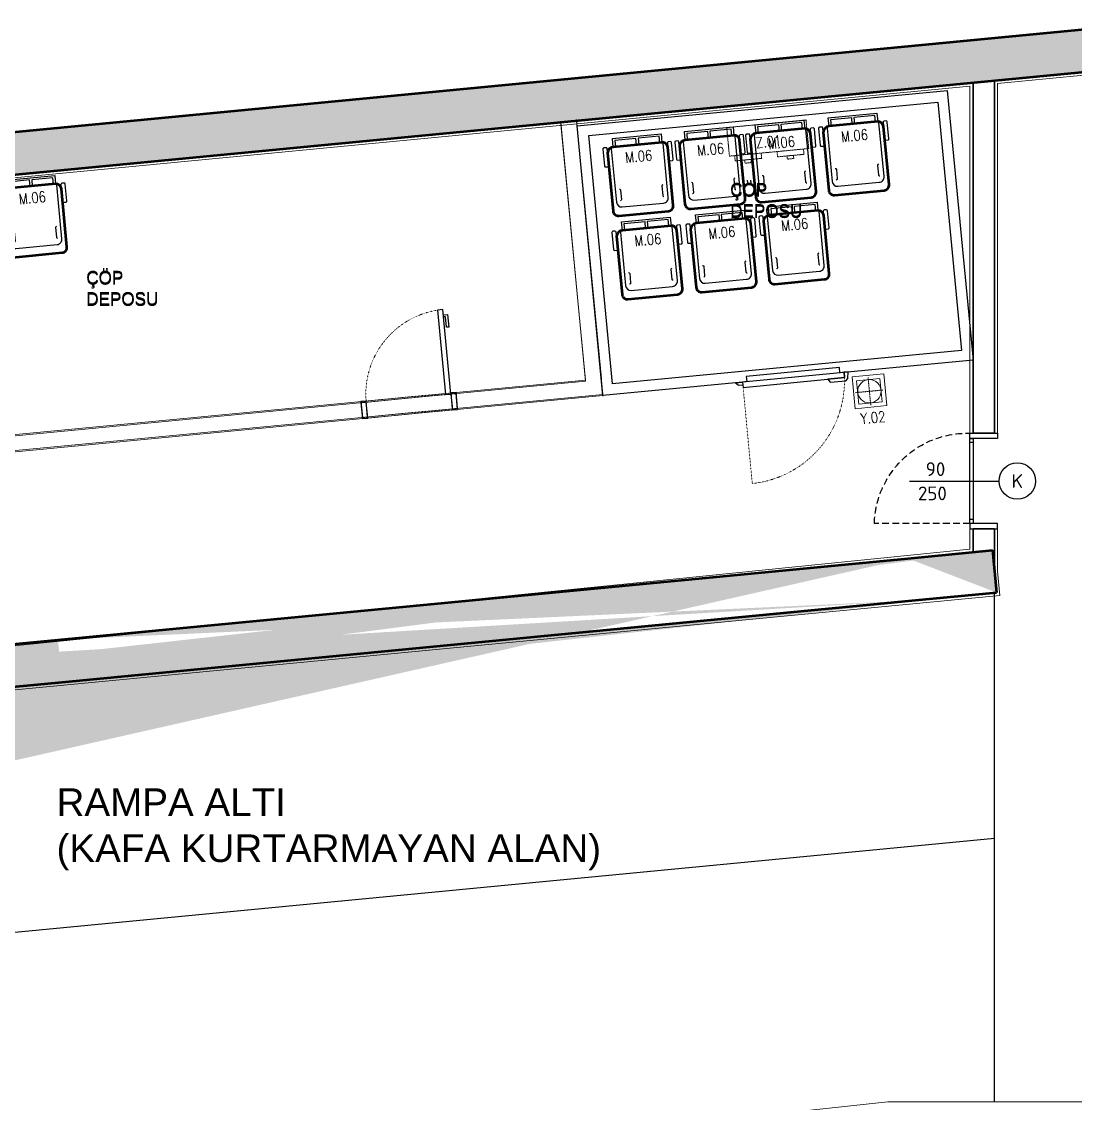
# Model space of a CAD drawing. Header units: millimetres. Extents: x 1443065 to 1517367, y 3763150 to 3779068.
# Drawn here: x 1447822 to 1448814, y 3771124 to 3772143 of the extents above; entities that cross this region are included whole.
import ezdxf
from ezdxf.enums import TextEntityAlignment as Align

# ---------------------------------------------------------------- set-up
doc = ezdxf.new("R2010")
doc.units = ezdxf.units.MM
for name, pattern in [('BORDER', [1.75, 0.5, -0.25, 0.5, -0.25, 0, -0.25]), ('DASHED2', [0.375, 0.25, -0.125]), ('DOT', [0.25, 0, -0.25]), ('HIDDEN', [9.524999999999995, 6.349999999999998, -3.174999999999998])]:
    doc.linetypes.add(name, pattern=pattern)
for name, color, linetype, lineweight in [('-DWG_ANA', 7, 'Continuous', 50), ('-DWG_DETAY1', 7, 'Continuous', 25), ('-dwg_sdepo', 7, 'BORDER', 9), ('DUVAR', 2, 'Continuous', 35), ('Duvar160', 52, 'Continuous', 20), ('DUVAR_KOLON', 7, 'Continuous', 50), ('k-cizgi', 7, 'Continuous', 0), ('KAPI', 32, 'Continuous', 25), ('kapi-acilis', 43, 'DOT', 15), ('MAHAL', 52, 'Continuous', 13), ('NO', 7, 'Continuous', 30), ('PLAN', 253, 'Continuous', 15), ('s-depo', 140, 'Continuous', 25), ('SIVA', 3, 'Continuous', 9), ('TASIYICI', 170, 'Continuous', 50), ('yerizg-a', 7, 'Continuous', 15), ('yerizg-b', 7, 'Continuous', 9)]:
    doc.layers.add(name, color=color, linetype=linetype, lineweight=lineweight)
for name, color, linetype in [('BL-B', 5, 'Continuous'), ('BL-M', 62, 'Continuous'), ('BL-Y', 144, 'Continuous'), ('BL-Z', 117, 'Continuous'), ('m-DOG_', 4, 'Continuous'), ('m-TAR_duvar', 8, 'Continuous'), ('m-TFR_vitrifiye', 1, 'Continuous'), ('m-YAZ_poz', 7, 'Continuous'), ('SDNO', 7, 'Continuous'), ('YAZI_BLM_1', 7, 'Continuous'), ('YRNO', 7, 'Continuous')]:
    doc.layers.add(name, color=color, linetype=linetype)
doc.styles.add('BLM_YAZI', font='stylu.ttf', dxfattribs={"width": 0.8})
doc.styles.add('mono', font='isocpeur.ttf')
doc.styles.add('ROMANS', font='romans.shx', dxfattribs={"width": 0.8})
doc.styles.get("Standard").update_dxf_attribs({"font": 'arial.ttf'})

# ---------------------------------------------------------------- blocks, each defined once
blk = doc.blocks.new('m-penpoz')
blk.add_line((-6.3904228682e-06, -1.625152809643168), (0, 0))
blk.add_circle((-2.274e-13, 0.3319539039376877), 0.3319539039375661)
blk.add_attdef('POZNO', text='', height=0.18).set_placement((-2.274e-13, 0.3319539039376877), align=Align.MIDDLE)
blk.add_attdef('HEIGHT', text='', height=0.18, rotation=90).set_placement((0.0692100438941452, -1.625152809643168), align=Align.TOP_LEFT)
blk.add_attdef('WIDTH', text='', height=0.18, rotation=90).set_placement((-6.3904228682e-06, -1.625152809643168), align=Align.BOTTOM_LEFT)
blk = doc.blocks.new('90lık')
at = {"layer": 'm-DOG_', "linetype": 'HIDDEN'}
blk.add_line((-4.999897762434556, 13.00003932183608), (-4.999111318960784, 103.0000393185764), dxfattribs=at)
at = {"layer": 'm-DOG_'}
for p, q in [((-81.2315409600269, 10.00071748485789), (-81.23151736659929, 13.00071748485789)), ((-8.768301748437807, 10.00006895791739), (-8.768278155243024, 13.00006895791739))]:
    blk.add_line(p, q, dxfattribs=at)
for points in [[(-90.00010223453863, -12.99921355582774), (-85.00010223477148, -12.99925287812948), (-84.99989775964058, 13.00074712093919), (-89.99989775940773, 13.00078644324094)], [(-4.999897761968893, 13.00011796597391), (-84.99989775964058, 13.00074712093919), (-84.99992135283537, 10.00074712093919), (-4.999921355163675, 10.00011796597391)], [(-0.0001022377982736, -12.99999999953434), (-5.000102237565441, -12.99996067723259), (-4.999897762434556, 13.00003932183608), (0.0001022375654429, 12.99999999953434)]]:
    blk.add_lwpolyline(points, close=True, dxfattribs=at)
at = {"layer": 'm-DOG_', "linetype": 'HIDDEN'}
blk.add_arc((-2.664020342519505, 15.6550456462428), 87.37620142901993, 91.53138804601947, 181.7407629059998, dxfattribs=at)
blk = doc.blocks.new('J-K109r')
at = {"layer": 'KAPI', "linetype": 'Continuous'}
blk.add_lwpolyline([(-10, 10), (-5, 10), (-5, 90), (-10, 90)], close=True, dxfattribs=at)
blk.add_lwpolyline([(-5, 85), (-1, 85), (-1, 73), (-3, 73), (-3, 83), (-5, 83)], dxfattribs=at)
at = {"layer": 'kapi-acilis', "linetype": 'DOT'}
blk.add_arc((-5, 10), 80, 90, 180, dxfattribs=at)
blk = doc.blocks.new('jd-tnc')
at = {"layer": 'YAZI_BLM_1', "style": 'BLM_YAZI'}
for s, p in [('ÇÖP', (0, 20)), ('DEPOSU', (0, 0))]:
    blk.add_text(s, height=12, dxfattribs=at).set_placement(p)
blk = doc.blocks.new('1br-pc2nh')
at = {"layer": '-dwg_sdepo', "color": 0, "lineweight": 0}
blk.add_lwpolyline([(75, -26.99999982427016), (1.912248899316182e-05, -26.99999982427016), (1.912248899316182e-05, 0), (75, 0)], close=True, dxfattribs=at)
for points in [[(5, -26.99999982427016), (5, -31.99999982427016), (30, -31.99999982427016), (30, -26.99999982426834)], [(45, -26.99999982427016), (45, -31.99999982427016), (70, -31.99999982427016), (70, -26.99999982426834)], [(22.87357616946883, -31.99999982427016), (12.87357616946883, -31.99999982427016)]]:
    blk.add_lwpolyline(points, dxfattribs=at)
at = {"layer": '-dwg_sdepo', "color": 0, "linetype": 'DASHED2'}
for points in [[(14, -32), (14, -35), (20, -35), (20, -32)], [(54, -32), (54, -35), (60, -35), (60, -32)]]:
    blk.add_lwpolyline(points, close=True, dxfattribs=at)
at = {"layer": 'SDNO', "linetype": 'Continuous', "style": 'ROMANS', "width": 0.8}
blk.add_attdef('SDNO', text='', height=10, dxfattribs=at).set_placement((38, -17), align=Align.MIDDLE)
blk = doc.blocks.new('Y-SIFON')
at = {"layer": 'yerizg-a', "color": 0, "linetype": 'Continuous'}
blk.add_circle((0, 0), 11, dxfattribs=at)
at = {"layer": 'yerizg-b', "color": 0, "linetype": 'DASHED2'}
for points in [[(0, 13), (0, -13)], [(-13, 0), (13, 0)]]:
    blk.add_lwpolyline(points, dxfattribs=at)
blk = doc.blocks.new('1bs-yk33a')
at = {"layer": 'yerizg-a', "color": 0}
blk.add_lwpolyline([(0, 0), (30, 0), (30, -30), (0, -30)], close=True, dxfattribs=at)
at = {"layer": 'yerizg-b', "color": 0}
blk.add_lwpolyline([(4, -4), (26, -4), (26, -26), (4, -26)], close=True, dxfattribs=at)
at = {"layer": 'PLAN', "color": 0, "linetype": 'Continuous'}
blk.add_blockref('Y-SIFON', (15, -15), dxfattribs=at)
at = {"layer": 'YRNO', "linetype": 'Continuous', "style": 'ROMANS', "width": 0.8}
blk.add_attdef('YRNO', text='', height=10, dxfattribs=at).set_placement((16, -40), align=Align.MIDDLE)
blk = doc.blocks.new('1CN-COP240')
at = {"layer": '-DWG_ANA', "color": 0, "linetype": 'Continuous'}
blk.add_lwpolyline([(-24, -73), (23, -73, 0.414213562373095), (28, -68), (28, -13, 0.414213562373095), (23, -8), (-23, -8, 0.3750113389037745), (-29, -13), (-29, -68, 0.414213562373095)], format="xyb", close=True, dxfattribs=at)
at = {"layer": '-DWG_DETAY1', "color": 0, "linetype": 'Continuous'}
blk.add_lwpolyline([(-23, -8), (-23, 0), (23, 0), (23, -8), (21, -8), (21, -2), (1, -2), (1, -8), (-1, -8), (-1, -2), (-21, -2), (-21, -8)], dxfattribs=at)
for points in [[(-29, -25), (-29, -9, 0.414213562373095), (-30, -8), (-32, -8, 0.414213562373095), (-33, -9), (-33, -25, 0.414213562373095), (-32, -26), (-30, -26, 0.414213562373095)], [(-20, -65), (19, -65, 0.414213562373095), (24, -60), (24, -9, 0.4142135623730951), (23, -8), (-23.05810191235184, -8, 0.346088774615295), (-25.00000000000011, -9.405267365676082), (-25.00000000000011, -60, 0.4142135623730943)], [(32, -25), (32, -9, 0.414213562373095), (31, -8), (29, -8, 0.414213562373095), (28, -9), (28, -25, 0.414213562373095), (29, -26), (31, -26, 0.414213562373095)]]:
    blk.add_lwpolyline(points, format="xyb", close=True, dxfattribs=at)
for points in [[(-21, -48), (-21, -48, -0.414213562373095), (-20, -49), (-20, -58, -0.414213562373095), (-21, -59), (-21, -59)], [(20, -48), (20, -48, 0.414213562373095), (19, -49), (19, -58, 0.414213562373095), (20, -59), (20, -59)]]:
    blk.add_lwpolyline(points, format="xyb", dxfattribs=at)
at = {"layer": 'NO', "linetype": 'Continuous', "style": 'ROMANS', "width": 0.8}
blk.add_attdef('NO', text='', height=10, dxfattribs=at).set_placement((6.194326488184743e-06, -19.00000336915127), align=Align.MIDDLE)
blk = doc.blocks.new('J-KS09r')
at = {"layer": 'kapi-acilis', "linetype": 'DOT'}
blk.add_lwpolyline([(3, 11), (3, 107)], dxfattribs=at)
blk.add_arc((4.155541196081228, 9.844458803919906), 97.16241279712685, 90.68142805973413, 179.3185719402789, dxfattribs=at)
at = {"layer": 's-depo', "linetype": 'Continuous'}
for points in [[(-77, 16), (-79, 19), (-94, 19), (-96, 17), (-97, 11), (-93, 11), (-93, 16)], [(-1, 11), (3, 11), (3, 16), (-93, 16), (-93, 11), (-89, 11), (-89, 6), (-1, 6), (-1, 11)], [(3, 14), (7, 14), (10, 11), (3, 11)]]:
    blk.add_lwpolyline(points, close=True, dxfattribs=at)

msp = doc.modelspace()

# ---------------------------------------------------------------- hatches: boundary and pattern name
at = {"layer": 'm-TAR_duvar'}
h = msp.add_hatch(dxfattribs=at)
h.set_pattern_fill('ANSI33', color=256, scale=2)
h.set_pattern_definition([(45, (27620.46289553843, -87954.95296879718), (-8.98025612106915, 8.98025612106915), []), (45, (27629.44315553852, -87954.95296879718), (-8.98025612106915, 8.98025612106915), [6.349999999999998, -3.174999999999998])])
h.paths.add_polyline_path([(1454794.440370543, 3768891.251657264), (1454777.282326439, 3769060.220889794), (1454740.171179768, 3769224.962392742), (1454678.908880823, 3769382.581968707), (1454596.913146605, 3769530.195313529), (1454495.369316081, 3769665.046529554), (1454375.857841121, 3769783.461086815), (1454239.692467306, 3769884.915465597), (1454091.604657128, 3769966.001842236), (1453859.575433773, 3770075.210081437), (1453406.125677909, 3770314.51808153), (1453184.705145378, 3770444.617842477), (1451716.993972499, 3771328.63645823), (1451249.468342399, 3771588.016074142), (1451035.262758811, 3771685.45694355), (1450763.609634751, 3771809.03036373), (1450409.174945143, 3771939.613864877), (1448897.835013255, 3772143.013988935), (1447435.262370273, 3772002.71693283), (1445092.324412311, 3771120.182103408), (1445146.299483976, 3764847.082096902), (1454849.853077969, 3764847.080773322)])
h.paths.add_polyline_path([(1445185.956796233, 3764887.082091492), (1445132.563253219, 3771092.595575544), (1447444.38079222, 3771963.40800594), (1448897.067081488, 3772102.756715081), (1450399.477083129, 3771900.558404647), (1450748.393323758, 3771772.008052093), (1451018.700119379, 3771649.047068858), (1451231.455849504, 3771552.265729332), (1451696.965957141, 3771294.004309749), (1453164.253665349, 3770410.240751432), (1453386.648896625, 3770279.56828807), (1453841.714236405, 3770039.407663964), (1454073.465222215, 3769930.330381687), (1454218.032535804, 3769851.171674264), (1454349.70283566, 3769753.066494497), (1454465.157997528, 3769638.67102008), (1454563.291791755, 3769508.348366142), (1454642.615299636, 3769365.545713872), (1454701.805728298, 3769213.256778795), (1454737.730482023, 3769053.781837902), (1454754.468115479, 3768888.952731375), (1454809.301248406, 3764887.080778853)], flags=16)
h.paths.add_polyline_path([(1452002.281307009, 3765847.081260215), (1451882.281307009, 3765847.081260215), (1451882.281307009, 3765967.081260215), (1452002.281307009, 3765967.081260215)], flags=0)
h.paths.add_polyline_path([(1452782.412816329, 3765847.08103923), (1452782.412816329, 3765967.081039228), (1452902.412816329, 3765967.081039228), (1452902.412816329, 3765847.08103923)], flags=0)
h.paths.add_polyline_path([(1451282.281307008, 3765847.081383666), (1451162.281307008, 3765847.081383666), (1451162.281307008, 3765967.081383665), (1451282.281307008, 3765967.081383665)], flags=0)
h.paths.add_polyline_path([(1452002.413109523, 3766436.575983927), (1451902.413109523, 3766436.575983927), (1451902.413109523, 3766536.575983924), (1451902.476609075, 3766670.964524867), (1451282.413109523, 3766670.964524873), (1451282.413109523, 3766536.575983924), (1451282.413109523, 3766436.575983927), (1451182.413109523, 3766436.575983927), (1451182.413109523, 3766536.575983924), (1451227.413109523, 3766536.575983924), (1451227.413109523, 3766715.96452487), (1451912.476609074, 3766715.964524867), (1451912.476609074, 3766725.964525002), (1451957.476609074, 3766725.964525002), (1451957.476609074, 3766715.964524867), (1451957.476609074, 3766536.575983924), (1452002.413109523, 3766536.575983924)], flags=0)
h.paths.add_polyline_path([(1453715.403277125, 3765317.082269977), (1453715.403277125, 3765377.082269977), (1453775.403277125, 3765377.082269977), (1453775.403277125, 3765317.082269977)], flags=0)
h.paths.add_polyline_path([(1452782.413109523, 3766436.575983924), (1452782.413109523, 3766556.575983924), (1452902.413109523, 3766556.575983924), (1452902.413109523, 3766436.575983924)], flags=0)
h.paths.add_polyline_path([(1453675.298371801, 3765847.081348345), (1453675.298371801, 3765947.081348346), (1453775.298371801, 3765947.081348346), (1453775.298371801, 3765847.081348345)], flags=0)
h.paths.add_polyline_path([(1451957.476609074, 3766815.964525002), (1451912.476609075, 3766815.964525002), (1451912.476609074, 3767203.191551148), (1451227.413109523, 3767203.191551148), (1451227.413109523, 3767446.575983925), (1451287.413109523, 3767446.575983926), (1451287.413109523, 3767406.575983925), (1451267.413109523, 3767406.575983925), (1451267.413109523, 3767243.332554244), (1451917.476609075, 3767243.332554254), (1451917.476609075, 3767406.575983924), (1451897.476609074, 3767406.575983924), (1451897.476609074, 3767446.575983925), (1451957.476609074, 3767446.575983925), (1451957.476609074, 3767203.191551157)], flags=0)
h.paths.add_polyline_path([(1450402.413233174, 3765847.081383666), (1450282.413233174, 3765847.081383666), (1450282.413233174, 3765967.081383665), (1450402.413233174, 3765967.081383665)], flags=0)
h.paths.add_polyline_path([(1450272.240922134, 3765847.081954847), (1450172.240922134, 3765847.081954847), (1450172.240922134, 3765947.081954845), (1450272.240922134, 3765947.081954845)], flags=0)
h.paths.add_polyline_path([(1454209.798771586, 3765317.082269977), (1454209.798771586, 3765377.082269977), (1454269.798771586, 3765377.082269977), (1454269.798771586, 3765317.082269977)], flags=0)
h.paths.add_polyline_path([(1453675.2983718, 3766436.575983922), (1453675.2983718, 3766536.575983924), (1453775.2983718, 3766536.575983924), (1453775.2983718, 3766436.575983922)], flags=0)
h.paths.add_polyline_path([(1454209.798771586, 3765847.082002948), (1454209.798771586, 3765907.08200295), (1454269.798771586, 3765907.08200295), (1454269.798771586, 3765847.082002948)], flags=0)
h.paths.add_polyline_path([(1450402.413233174, 3766436.575983922), (1450282.413233174, 3766436.575983922), (1450282.413233174, 3766556.575983922), (1450402.413233174, 3766556.575983922)], flags=0)
h.paths.add_polyline_path([(1452782.413109523, 3767196.575983925), (1452782.413109523, 3767316.575983925), (1452902.413109523, 3767316.575983925), (1452902.413109523, 3767196.575983925)], flags=0)
h.paths.add_polyline_path([(1450272.413233174, 3766436.576555103), (1450172.413233174, 3766436.576555103), (1450172.413233174, 3766536.576555103), (1450272.413233174, 3766536.576555103)], flags=0)
h.paths.add_polyline_path([(1449584.072300424, 3765847.081954847), (1449484.072300424, 3765847.081954847), (1449484.072300424, 3765947.081954845), (1449584.072300424, 3765947.081954845)], flags=0)
h.paths.add_polyline_path([(1453675.298359456, 3767196.575983925), (1453675.298359456, 3767296.575983925), (1453775.298359456, 3767296.575983925), (1453775.298359456, 3767196.575983925)], flags=0)
h.paths.add_polyline_path([(1450402.413233174, 3767196.575983924), (1450282.413233174, 3767196.575983924), (1450282.413233174, 3767316.575983924), (1450402.413233174, 3767316.575983924)], flags=0)
h.paths.add_polyline_path([(1450272.413233174, 3767196.576555107), (1450172.413233174, 3767196.576555107), (1450172.413233174, 3767296.576555105), (1450272.413233174, 3767296.576555105)], flags=0)
h.paths.add_polyline_path([(1451957.476609074, 3767847.586189075), (1451897.476609074, 3767847.586189071), (1451897.476609074, 3767887.586189073), (1451917.476609075, 3767887.586189073), (1451917.476609075, 3768050.829618745), (1451267.413109523, 3768050.82961875), (1451267.413109523, 3767887.586189073), (1451287.413109523, 3767887.586189073), (1451287.413109523, 3767847.586189073), (1451227.413109523, 3767847.586189073), (1451227.413109523, 3768090.97062185), (1451912.476609074, 3768090.970621841), (1451912.476609075, 3768477.187443124), (1451957.476609075, 3768477.187443124), (1451957.476609074, 3768090.970621841)], flags=0)
h.paths.add_polyline_path([(1449584.072552186, 3766436.575983922), (1449484.072552186, 3766436.575983922), (1449484.072552186, 3766536.575983924), (1449584.072552186, 3766536.575983924)], flags=0)
h.paths.add_polyline_path([(1452782.413109523, 3767976.575983925), (1452782.413109523, 3768096.575983924), (1452902.413109523, 3768096.575983924), (1452902.413109523, 3767976.575983925)], flags=0)
h.paths.add_polyline_path([(1453675.298371801, 3767996.575983924), (1453675.298371801, 3768096.575983924), (1453775.298371801, 3768096.575983924), (1453775.298371801, 3767996.575983924)], flags=0)
h.paths.add_polyline_path([(1448737.731991224, 3765847.081954847), (1448577.731991224, 3765847.081954847), (1448577.731991224, 3765947.081954845), (1448692.732275375, 3765947.081954845), (1448692.732275375, 3766436.575983922), (1448577.732275376, 3766436.575983922), (1448577.732275376, 3766536.575983924), (1448737.732275375, 3766536.575983924), (1448737.732275375, 3766436.575983922), (1448737.732275375, 3765947.081954845)], flags=0)
h.paths.add_polyline_path([(1450402.413233174, 3767976.575983925), (1450282.413233174, 3767976.575983925), (1450282.413233174, 3768096.575983926), (1450402.413233174, 3768096.575983926)], flags=0)
h.paths.add_polyline_path([(1450272.413233174, 3767996.576555107), (1450172.413233174, 3767996.576555107), (1450172.413233174, 3768096.576555107), (1450272.413233174, 3768096.576555107)], flags=0)
h.paths.add_polyline_path([(1451957.476609075, 3768567.187443122), (1451912.476609075, 3768567.187443124), (1451912.476609075, 3768577.187442979), (1451227.413109523, 3768577.187442979), (1451227.413109523, 3768756.575983928), (1451172.413109523, 3768756.575983928), (1451172.413109523, 3768856.575983928), (1451282.413109523, 3768856.575983928), (1451282.413109523, 3768756.575983928), (1451282.413109523, 3768622.18744298), (1451902.476609075, 3768622.18744298), (1451902.476609075, 3768756.575983928), (1451902.413109523, 3768756.575983928), (1451902.413109523, 3768856.575983928), (1452002.413109523, 3768856.575983928), (1452002.413109523, 3768756.575983928), (1451957.476609075, 3768756.575983928), (1451957.476609075, 3768577.187442979)], flags=0)
h.paths.add_polyline_path([(1452002.413109523, 3768756.575983928), (1451902.413109523, 3768756.575983928), (1451902.413109523, 3768856.575983928), (1452002.413109523, 3768856.575983928)], flags=0)
h.paths.add_polyline_path([(1452782.413109523, 3768736.575983928), (1452782.413109523, 3768856.575983928), (1452902.413109523, 3768856.575983928), (1452902.413109523, 3768736.575983928)], flags=0)
h.paths.add_polyline_path([(1448737.741450173, 3767196.575983925), (1448577.741450174, 3767196.575611787), (1448577.741450174, 3767296.575611787), (1448737.741450173, 3767296.575983925)], flags=0)
h.paths.add_polyline_path([(1453675.298371801, 3768756.575983928), (1453675.298371801, 3768856.575983928), (1453775.298371801, 3768856.575983928), (1453775.298371801, 3768756.575983928)], flags=0)
h.paths.add_polyline_path([(1450402.413233174, 3768736.575983928), (1450282.413233174, 3768736.575983928), (1450282.413233174, 3768856.575983928), (1450402.413233174, 3768856.575983928)], flags=0)
h.paths.add_polyline_path([(1447937.732290376, 3765847.081954847), (1447837.732290376, 3765847.081954847), (1447837.732290376, 3765947.081954845), (1447937.732290376, 3765947.081954845)], flags=0)
h.paths.add_polyline_path([(1450272.413233174, 3768756.576555107), (1450172.413233174, 3768756.576555107), (1450172.413233174, 3768856.576555107), (1450272.413233174, 3768856.576555107)], flags=0)
h.paths.add_polyline_path([(1453744.511502738, 3768902.52278069), (1453693.081554781, 3768933.425215111), (1453723.983989205, 3768984.855163068), (1453775.413937161, 3768953.952728645)], flags=0)
h.paths.add_polyline_path([(1452002.413109523, 3769327.081086497), (1451882.413109523, 3769327.081086497), (1451882.413109523, 3769447.081086497), (1452002.413109523, 3769447.081086497)], flags=0)
h.paths.add_polyline_path([(1447937.732290376, 3766436.575983922), (1447837.732290375, 3766436.575983922), (1447837.732290375, 3766536.575983922), (1447937.732290376, 3766536.575983922)], flags=0)
h.paths.add_polyline_path([(1451282.413109521, 3769327.081086497), (1451162.41310952, 3769327.081086497), (1451162.41310952, 3769447.081086497), (1451282.413109521, 3769447.081086497)], flags=0)
h.paths.add_polyline_path([(1448737.732274455, 3767996.575983924), (1448577.732274455, 3767996.575983924), (1448577.732274455, 3768096.575983924), (1448737.732274455, 3768096.575983924)], flags=0)
h.paths.add_polyline_path([(1449584.07261401, 3768756.575983928), (1449484.07261401, 3768756.575983928), (1449484.07261401, 3768856.575983928), (1449584.07261401, 3768856.575983928)], flags=0)
h.paths.add_polyline_path([(1450402.413109523, 3769327.081086497), (1450282.413109523, 3769327.081086497), (1450282.413109523, 3769447.081086497), (1450402.413109523, 3769447.081086497)], flags=0)
h.paths.add_polyline_path([(1447937.732290376, 3767196.575983925), (1447837.732290376, 3767196.575983925), (1447837.732290376, 3767296.575983924), (1447937.732290376, 3767296.575983924)], flags=0)
h.paths.add_polyline_path([(1450272.413233174, 3769347.081657677), (1450172.413233174, 3769347.081657677), (1450172.413233174, 3769447.081657679), (1450272.413233174, 3769447.081657679)], flags=0)
h.paths.add_polyline_path([(1448737.732166725, 3768676.575983927), (1448637.732166725, 3768676.575983927), (1448637.732166725, 3768856.575983928), (1448737.732166725, 3768856.575983928)], flags=0)
h.paths.add_polyline_path([(1449584.07261401, 3769347.081086495), (1449484.07261401, 3769347.081086495), (1449484.07261401, 3769447.081086497), (1449584.07261401, 3769447.081086497)], flags=0)
h.paths.add_polyline_path([(1447037.732414027, 3765847.081954847), (1446937.732414027, 3765847.081954847), (1446937.732414027, 3765947.081954845), (1447037.732414027, 3765947.081954845)], flags=0)
h.paths.add_polyline_path([(1447937.732290376, 3767996.575983924), (1447837.732290376, 3767996.575983924), (1447837.732290376, 3768096.575983924), (1447937.732290376, 3768096.575983924)], flags=0)
h.paths.add_polyline_path([(1447037.732414027, 3766436.575983922), (1446937.732414027, 3766436.575983922), (1446937.732414027, 3766536.575983922), (1447037.732414027, 3766536.575983922)], flags=0)
h.paths.add_polyline_path([(1451282.412634338, 3770304.320204227), (1451182.412729705, 3770304.320204227), (1451182.412729705, 3770444.320189923), (1451212.412939514, 3770486.320155829), (1451322.412715401, 3770421.320173114)], flags=0)
h.paths.add_polyline_path([(1447037.732414027, 3767196.575983925), (1446937.732414027, 3767196.575983925), (1446937.732414027, 3767296.575983924), (1447037.732414027, 3767296.575983924)], flags=0)
h.paths.add_polyline_path([(1448737.732338603, 3769347.081086495), (1448637.732338603, 3769347.081086495), (1448637.732338603, 3769447.081086497), (1448737.732338603, 3769447.081086497)], flags=0)
h.paths.add_polyline_path([(1447937.732290376, 3768756.575983928), (1447837.732290376, 3768756.575983928), (1447837.732290376, 3768856.575983928), (1447937.732290376, 3768856.575983928)], flags=0)
h.paths.add_polyline_path([(1450382.413109523, 3770315.62917762), (1450282.413109523, 3770315.62917762), (1450282.413109523, 3770415.629177621), (1450382.413109523, 3770415.629177621)], flags=0)
h.paths.add_polyline_path([(1450272.413061298, 3770315.6297488), (1450172.413061296, 3770315.6297488), (1450172.413061296, 3770415.629748802), (1450272.413061298, 3770415.629748802)], flags=0)
h.paths.add_polyline_path([(1446297.732114875, 3765847.081954847), (1446137.732114875, 3765847.081954847), (1446137.732114875, 3765947.081954845), (1446137.732400428, 3766436.575983922), (1446137.732400428, 3766536.575983924), (1446137.741722643, 3767196.575983925), (1446137.741722643, 3767296.575983925), (1446137.732400428, 3767996.575983924), (1446137.732400428, 3768096.575983924), (1446297.732400428, 3768096.575983924), (1446297.732400428, 3767996.575983924), (1446167.73240043, 3767996.575983924), (1446167.741722645, 3767296.575966468), (1446297.741722643, 3767296.575890822), (1446297.741722643, 3767196.57589082), (1446167.741722643, 3767196.575966469), (1446167.741722643, 3766536.575983924), (1446297.732400428, 3766536.575983924), (1446297.732400428, 3766436.575983922), (1446182.732400428, 3766436.575983922), (1446182.732400428, 3765947.081954845), (1446297.732114875, 3765947.081954845)], flags=0)
h.paths.add_polyline_path([(1447037.732414027, 3767996.575983924), (1446937.732414027, 3767996.575983924), (1446937.732414027, 3768096.575983924), (1447037.732414027, 3768096.575983924)], flags=0)
h.paths.add_polyline_path([(1449584.072552186, 3770315.62917762), (1449484.072552186, 3770315.62917762), (1449484.072552186, 3770415.629177621), (1449584.072552186, 3770415.629177621)], flags=0)
h.paths.add_polyline_path([(1447937.732338603, 3769347.081086495), (1447837.732338603, 3769347.081086495), (1447837.732338603, 3769447.081086497), (1447937.732338603, 3769447.081086497)], flags=0)
h.paths.add_polyline_path([(1450382.413109523, 3770936.733558445), (1450282.413109523, 3770936.733558445), (1450282.413109523, 3771036.733558442), (1450382.413109523, 3771036.733558442)], flags=0)
h.paths.add_polyline_path([(1450272.413061298, 3770936.734129625), (1450172.413061296, 3770936.734129625), (1450172.413061296, 3771036.734129625), (1450272.413061298, 3771036.734129625)], flags=0)
h.paths.add_polyline_path([(1447037.732414027, 3768756.575983928), (1446937.732414027, 3768756.575983928), (1446937.732414027, 3768811.575983928), (1446237.732524079, 3768811.575983928), (1446237.732524079, 3768676.575983927), (1446137.732524079, 3768676.575983927), (1446137.732524079, 3768856.575983928), (1446237.732524079, 3768856.575983928), (1446937.732414027, 3768856.575983928), (1447037.732414027, 3768856.575983928)], flags=0)
h.paths.add_polyline_path([(1448737.732166725, 3770315.62917762), (1448637.732166725, 3770315.62917762), (1448637.732166725, 3770415.629177621), (1448737.732166725, 3770415.629177621)], flags=0)
h.paths.add_polyline_path([(1449584.072552186, 3770936.733558442), (1449484.072552186, 3770936.733558442), (1449484.072552186, 3771036.733558442), (1449584.072552186, 3771036.733558442)], flags=0)
h.paths.add_polyline_path([(1447037.732462255, 3769347.081086495), (1446937.732462254, 3769347.081086495), (1446937.732462254, 3769447.081086497), (1447037.732462255, 3769447.081086497)], flags=0)
h.paths.add_polyline_path([(1447937.732428173, 3770315.62917762), (1447837.732428173, 3770315.62917762), (1447837.732428173, 3770415.629177621), (1447937.732428173, 3770415.629177621)], flags=0)
h.paths.add_polyline_path([(1448737.732166725, 3770936.733558442), (1448637.732166725, 3770936.733558442), (1448637.732166725, 3771036.733558442), (1448737.732166725, 3771036.733558442)], flags=0)
h.paths.add_polyline_path([(1447937.732428173, 3770936.733558442), (1447837.732428173, 3770936.733558442), (1447837.732428173, 3770994.83576125), (1447050.811775091, 3770749.36409582), (1446602.709504185, 3770578.534626287), (1446587.722498445, 3770615.62938813), (1447037.717932273, 3770787.180510877), (1447837.732428173, 3771036.736671695), (1447837.732428173, 3771036.733558442), (1447937.732428173, 3771036.733558442)], flags=0)
h.paths.add_polyline_path([(1446237.732462254, 3769347.081086495), (1446137.732462254, 3769347.081086495), (1446137.732462254, 3769447.081086497), (1446237.732462254, 3769447.081086497)], flags=0)
h.paths.add_polyline_path([(1447037.732587724, 3770315.629177619), (1446937.732587725, 3770315.629177619), (1446937.732587725, 3770415.629177619), (1447037.732587724, 3770415.629177619)], flags=0)
h.paths.add_polyline_path([(1448660.006618943, 3771597.81749469), (1447860.10423943, 3771521.177698082), (1447552.681395609, 3771491.723193077), (1447491.351163829, 3771468.18087545), (1447044.876015629, 3771300.00314784), (1446969.917512383, 3771271.768017828), (1446669.553614106, 3771158.627207547), (1446594.782269444, 3771130.462448267), (1446580.682492699, 3771167.894947499), (1446655.547416653, 3771196.094873517), (1446955.911016906, 3771309.235627919), (1447030.682659591, 3771337.400443077), (1447477.016246761, 3771505.524875752), (1447543.43459891, 3771531.020433011), (1447856.28924414, 3771560.995365649), (1448656.286693061, 3771637.644028448), (1448735.811688911, 3771645.272537522), (1448739.631154545, 3771605.455298395)], flags=0)
h.paths.add_polyline_path([(1446237.732186206, 3770315.629177619), (1446137.732186206, 3770315.629177619), (1446137.732186206, 3770415.629177619), (1446237.732186206, 3770415.629177619)], flags=0)
h.paths.add_polyline_path([(1445658.490306581, 3770330.632972687), (1445618.49037453, 3770330.632972687), (1445618.49037453, 3770415.632995932), (1445658.490306581, 3770415.632995932)], flags=0)
h.paths.add_polyline_path([(1446219.63734075, 3770989.153175544), (1446144.772416794, 3770960.953249522), (1446130.672342028, 3770998.385748752), (1446205.537564005, 3771026.585674773)], flags=0)
h.paths.add_polyline_path([(1445657.980388846, 3770633.328868935), (1445617.980307783, 3770633.328868935), (1445617.980307783, 3770676.328926277), (1445622.150397744, 3770718.958913277), (1445637.30040833, 3770759.268863987), (1445660.290366854, 3770795.678882787), (1445690.160340514, 3770826.688869785), (1445725.69037124, 3770851.018889737), (1445765.400326696, 3770867.658867429), (1445807.980245795, 3770875.828876087), (1445820.980316844, 3770837.328894923), (1445785.480386461, 3770830.148919412), (1445752.150363173, 3770815.878896902), (1445722.260272946, 3770795.36886413), (1445696.950352635, 3770769.418864437), (1445677.210337366, 3770739.008872699), (1445663.790351595, 3770705.338879417), (1445658.980405774, 3770670.828907677)], flags=0)
h = msp.add_hatch(dxfattribs=at)
h.set_pattern_fill('ANSI33', color=256, scale=2)
h.set_pattern_definition([(45, (27620.46286665252, -87954.95086108707), (-8.98025612106915, 8.98025612106915), []), (45, (27629.44312665262, -87954.95086108707), (-8.98025612106915, 8.98025612106915), [6.349999999999998, -3.174999999999998])])
edge = h.paths.add_edge_path()
edge.add_line((1448735.811926294, 3771645.271869432), (1448739.63139193, 3771605.454630274))
edge.add_line((1447491.351134944, 3771468.182983158), (1447552.681366716, 3771491.725300784))
edge.add_line((1447477.016217875, 3771505.526983463), (1447543.434570024, 3771531.022540721))
edge.add_line((1448660.006590056, 3771597.819602401), (1448739.641375708, 3771605.458389319))
edge.add_line((1448656.187124419, 3771637.636841557), (1448735.821910071, 3771645.275628477))
edge.add_line((1447552.68136672, 3771491.725300786), (1447860.104210543, 3771521.179805792))
edge.add_line((1447543.434570024, 3771531.022540721), (1447856.289215255, 3771560.997473359))
edge.add_line((1447860.104210543, 3771521.179805792), (1448660.106129813, 3771597.828899327))
edge.add_line((1447856.289215255, 3771560.997473359), (1448656.286664176, 3771637.646136158))
edge.add_line((1446580.682463814, 3771167.897055208), (1446594.782240558, 3771130.464555978))
edge.add_line((1446594.782240558, 3771130.464555978), (1446669.647462534, 3771158.664481996))
edge.add_line((1446580.682463814, 3771167.897055208), (1446655.547387766, 3771196.096981228))
edge.add_line((1446969.917483497, 3771271.770125538), (1447044.782407451, 3771299.970014303))
edge.add_line((1446955.817408728, 3771309.202662021), (1447030.682630705, 3771337.402550786))
edge.add_line((1446669.553585219, 3771158.629315258), (1446970.011062789, 3771271.805217773))
edge.add_line((1446655.453808474, 3771196.061851738), (1446955.910988021, 3771309.237735629))
edge.add_line((1447044.875986743, 3771300.005255549), (1447491.351134944, 3771468.182983158))
edge.add_line((1447030.775911974, 3771337.437754779), (1447477.016217875, 3771505.526983463))

# ---------------------------------------------------------------- linework, layer by layer
at = {"layer": 'BL-B', "color": 4}
for points in [[(1448369.319312692, 3771790.975761103), (1448344.970245241, 3772044.810595029), (1448693.370997688, 3772078.230883688), (1448717.720065139, 3771824.396049762)], [(1448369.319312692, 3771790.975761103), (1448344.970245241, 3772044.810595029), (1448693.370997688, 3772078.230883688), (1448717.720065139, 3771824.396049762)], [(1448378.318754515, 3771801.884933706), (1448355.879417844, 3772035.811153207), (1448684.371555865, 3772067.321711084), (1448706.810892536, 3771833.395491584)], [(1448378.318754515, 3771801.884933707), (1448355.879417844, 3772035.811153207), (1448684.371555865, 3772067.321711085), (1448706.810892536, 3771833.395491585)]]:
    msp.add_lwpolyline(points, close=True, dxfattribs=at)
at = {"layer": 'DUVAR'}
for p, q in [((1448737.732059201, 3771755.455054916), (1448737.732137842, 3772087.474645571)), ((1448737.732059201, 3771755.455054916), (1448737.732137842, 3772087.474645572)), ((1448737.732059201, 3771755.455054916), (1448737.732137842, 3772087.474645572)), ((1448737.732059201, 3771755.455054916), (1448737.732137842, 3772087.474645571)), ((1448737.732059201, 3771755.455054916), (1448737.732137842, 3772087.474645572)), ((1448737.732059201, 3771755.455054916), (1448737.732137842, 3772087.474645572)), ((1448717.721580474, 3771755.455054916), (1448717.732361743, 3772085.55617012)), ((1448717.721580474, 3771755.455054916), (1448717.732361743, 3772085.556170121)), ((1448717.721580474, 3771755.455054916), (1448717.732361743, 3772085.556170121)), ((1448717.721580474, 3771755.455054916), (1448717.732361743, 3772085.55617012)), ((1448717.721580474, 3771755.455054916), (1448717.732361743, 3772085.556170121)), ((1448717.721580474, 3771755.455054916), (1448717.732361743, 3772085.556170121)), ((1448737.721580474, 3771755.455054916), (1448717.721580474, 3771755.455054916)), ((1448737.721580474, 3771755.455054916), (1448717.721580474, 3771755.455054916)), ((1448737.721580474, 3771755.455054916), (1448717.721580474, 3771755.455054916)), ((1448737.721580474, 3771755.455054916), (1448717.721580474, 3771755.455054916)), ((1448737.721580474, 3771755.455054916), (1448717.721580474, 3771755.455054916)), ((1448737.721580474, 3771755.455054916), (1448717.721580474, 3771755.455054916)), ((1448717.721659115, 3771643.536557989), (1448717.721659115, 3771665.455054916)), ((1448737.721659115, 3771665.455054916), (1448717.721659115, 3771665.455054916)), ((1448717.721659115, 3771643.53655799), (1448717.721659115, 3771665.455054916)), ((1448737.721659115, 3771665.455054916), (1448717.721659115, 3771665.455054916)), ((1448717.721659115, 3771643.53655799), (1448717.721659115, 3771665.455054916)), ((1448737.721659115, 3771665.455054916), (1448717.721659115, 3771665.455054916)), ((1448717.721659115, 3771643.536557989), (1448717.721659115, 3771665.455054916)), ((1448737.721659115, 3771665.455054916), (1448717.721659115, 3771665.455054916)), ((1448717.721659115, 3771643.53655799), (1448717.721659115, 3771665.455054916)), ((1448737.721659115, 3771665.455054916), (1448717.721659115, 3771665.455054916)), ((1448717.721659115, 3771643.53655799), (1448717.721659115, 3771665.455054916)), ((1448737.721659115, 3771665.455054916), (1448717.721659115, 3771665.455054916)), ((1448737.721659115, 3771625.363249854), (1448737.721659115, 3771665.455054916)), ((1448737.721659115, 3771625.363249855), (1448737.721659115, 3771665.455054916)), ((1448737.721659115, 3771625.363249855), (1448737.721659115, 3771665.455054916)), ((1448737.721659115, 3771625.363249854), (1448737.721659115, 3771665.455054916)), ((1448737.721659115, 3771625.363249855), (1448737.721659115, 3771665.455054916)), ((1448737.721659115, 3771625.363249855), (1448737.721659115, 3771665.455054916))]:
    msp.add_line(p, q, dxfattribs=at)
at = {"layer": 'Duvar160', "linetype": 'Continuous'}
for p, q in [((1448352.839511323, 3771805.542720445), (1448329.448752252, 3772049.38735458)), ((1448352.839511323, 3771805.542720445), (1448329.448752252, 3772049.38735458)), ((1448352.955392401, 3771804.476606266), (1448329.56463333, 3772048.321240401)), ((1448352.955392401, 3771804.476606267), (1448329.56463333, 3772048.321240401)), ((1448352.955392401, 3771804.476606267), (1448329.56463333, 3772048.321240401)), ((1448367.771133529, 3771806.973336101), (1448344.380213071, 3772050.819652665)), ((1448369.203431623, 3771792.041875188), (1448344.380213071, 3772050.819652665)), ((1448369.319312701, 3771790.975761009), (1448344.496094149, 3772049.753538486)), ((1448367.887014607, 3771805.907221923), (1448344.496094149, 3772049.753538487)), ((1448369.319312701, 3771790.975761009), (1448344.496094149, 3772049.753538487)), ((1447500.546560584, 3771723.883566313), (1448352.839511323, 3771805.542720445)), ((1447500.546560584, 3771723.883566313), (1448352.839511323, 3771805.542720445)), ((1447500.662441662, 3771722.817452134), (1448352.955392401, 3771804.476606266)), ((1447500.662441662, 3771722.817452135), (1448352.955392401, 3771804.476606267)), ((1447500.662441662, 3771722.817452135), (1448352.955392401, 3771804.476606267)), ((1447503.994295079, 3771709.145206645), (1448369.203431623, 3771792.041875188)), ((1447503.994295079, 3771709.145206645), (1448369.203431623, 3771792.041875188)), ((1447504.110176157, 3771708.079092466), (1448369.319312701, 3771790.975761009)), ((1447504.110176157, 3771708.079092467), (1448369.319312701, 3771790.975761009)), ((1447504.110176157, 3771708.079092467), (1448369.319312701, 3771790.975761009))]:
    msp.add_line(p, q, dxfattribs=at)
at = {"layer": 'DUVAR_KOLON'}
for p, q in [((1448354.275736495, 3771790.570320427), (1448354.271809418, 3771790.61125953)), ((1448354.275736495, 3771790.570320427), (1448354.271809418, 3771790.61125953)), ((1448369.207197314, 3771792.002618513), (1448369.203431623, 3771792.041875187)), ((1448369.207197314, 3771792.002618513), (1448369.203431623, 3771792.041875187)), ((1448369.323078392, 3771790.936504334), (1448369.319312701, 3771790.975761008)), ((1448369.323078392, 3771790.936504335), (1448369.319312701, 3771790.975761009)), ((1448369.323078392, 3771790.936504335), (1448369.319312701, 3771790.975761009)), ((1448354.391617573, 3771789.504206249), (1448354.387690496, 3771789.545145351)), ((1448354.391617573, 3771789.504206249), (1448354.387690496, 3771789.545145351)), ((1448354.391617573, 3771789.504206249), (1448354.387690496, 3771789.545145351))]:
    msp.add_line(p, q, dxfattribs=at)
at = {"layer": 'k-cizgi', "linetype": 'DOT'}
for points in [[(1448141.380754764, 3771785.282617179), (1448230.970487431, 3771793.866311063), (1448232.401103078, 3771778.934688952), (1448142.811370411, 3771770.350995068)], [(1448141.380754764, 3771785.282617179), (1448230.970487431, 3771793.866311063), (1448232.401103078, 3771778.934688952), (1448142.811370411, 3771770.350995068)], [(1448141.496635842, 3771784.216503), (1448231.086368509, 3771792.800196884), (1448232.516984156, 3771777.868574773), (1448142.927251489, 3771769.284880889)], [(1448141.496635842, 3771784.216503001), (1448231.086368509, 3771792.800196885), (1448232.516984156, 3771777.868574774), (1448142.927251489, 3771769.28488089)], [(1448141.496635842, 3771784.216503001), (1448231.086368509, 3771792.800196885), (1448232.516984156, 3771777.868574774), (1448142.927251489, 3771769.28488089)]]:
    msp.add_lwpolyline(points, dxfattribs=at)
at = {"layer": 'KAPI', "linetype": 'Continuous'}
for points in [[(1448227.423895708, 3771778.45781707), (1448232.401103078, 3771778.934688952), (1448230.970487431, 3771793.866311063), (1448225.99328006, 3771793.389439181)], [(1448227.423895708, 3771778.45781707), (1448232.401103078, 3771778.934688952), (1448230.970487431, 3771793.866311063), (1448225.99328006, 3771793.389439181)], [(1448227.539776786, 3771777.391702891), (1448232.516984156, 3771777.868574773), (1448231.086368509, 3771792.800196884), (1448226.109161138, 3771792.323325003)], [(1448227.539776786, 3771777.391702892), (1448232.516984156, 3771777.868574774), (1448231.086368509, 3771792.800196885), (1448226.109161138, 3771792.323325003)], [(1448227.539776786, 3771777.391702892), (1448232.516984156, 3771777.868574774), (1448231.086368509, 3771792.800196885), (1448226.109161138, 3771792.323325003)], [(1448142.811370411, 3771770.350995068), (1448147.788577782, 3771770.827866951), (1448146.357962134, 3771785.759489062), (1448141.380754764, 3771785.282617179)], [(1448142.811370411, 3771770.350995068), (1448147.788577782, 3771770.827866951), (1448146.357962134, 3771785.759489062), (1448141.380754764, 3771785.282617179)], [(1448142.927251489, 3771769.284880889), (1448147.90445886, 3771769.761752772), (1448146.473843212, 3771784.693374883), (1448141.496635842, 3771784.216503)], [(1448142.927251489, 3771769.28488089), (1448147.90445886, 3771769.761752773), (1448146.473843212, 3771784.693374884), (1448141.496635842, 3771784.216503001)], [(1448142.927251489, 3771769.28488089), (1448147.90445886, 3771769.761752773), (1448146.473843212, 3771784.693374884), (1448141.496635842, 3771784.216503001)]]:
    msp.add_lwpolyline(points, close=True, dxfattribs=at)
at = {"layer": 'm-TFR_vitrifiye'}
for p, q in [((1448737.732137842, 3771125.961194629), (1448737.732137842, 3771605.275249991)), ((1448737.732137842, 3771125.96119463), (1448737.732137842, 3771605.275249991)), ((1448737.732137842, 3771125.96119463), (1448737.732137842, 3771605.275249991)), ((1448737.732137842, 3771125.961194629), (1448737.732137842, 3771605.275249991)), ((1448737.732137842, 3771125.96119463), (1448737.732137842, 3771605.275249991)), ((1448737.732137842, 3771125.96119463), (1448737.732137842, 3771605.275249991)), ((1447639.435054356, 3771268.861587016), (1448737.732137842, 3771374.215566041)), ((1447639.435054356, 3771268.861587016), (1448737.732137842, 3771374.215566041)), ((1447639.435054356, 3771268.861587016), (1448737.732137842, 3771374.215566041)), ((1447639.435054356, 3771268.861587016), (1448737.732137842, 3771374.215566041)), ((1447639.435054356, 3771268.861587016), (1448737.732137842, 3771374.215566041)), ((1447639.435054356, 3771268.861587016), (1448737.732137842, 3771374.215566041))]:
    msp.add_line(p, q, dxfattribs=at)
at = {"layer": 'SIVA'}
for points in [[(1452322.238569235, 3770492.455404654), (1452508.503692296, 3770801.706134628), (1451694.853877789, 3771291.77638552), (1451230.104948908, 3771549.586531497), (1450747.2520716, 3771769.233486412), (1450398.749714592, 3771897.631352843), (1448897.00945772, 3772099.739527253), (1448740.732137842, 3772084.748649351), (1448740.732137842, 3771755.455054916)], [(1448714.721580476, 3771755.455152899), (1448714.732253911, 3772082.254614479), (1447445.064644981, 3771960.461944133), (1445402.006980891, 3771190.885634631), (1445440.782017438, 3771087.94634893), (1445246.220405792, 3771014.659133552), (1445246.220405792, 3770796.871204083), (1445138.115831443, 3770795.941049591), (1445154.772370484, 3768860.081921855), (1445877.73237827, 3768859.711358687)], [(1448714.721659122, 3771755.455054918), (1448714.732253911, 3772082.254614479), (1447445.064644981, 3771960.461944133), (1445402.006980891, 3771190.885634631)], [(1449571.072523301, 3770418.631285333), (1449571.072523301, 3770933.735666153), (1449481.0725233, 3770933.735666153), (1449481.0725233, 3771039.735666154), (1449571.072523301, 3771039.735666154), (1449571.867864368, 3771099.936578603), (1448724.732137841, 3771099.936578603), (1448638.729722257, 3771099.936578603), (1447940.732399288, 3771024.722782726), (1447739.513758276, 3770961.057019765), (1447519.857939415, 3771525.336336012), (1448714.721659115, 3771646.262852993), (1448714.721580472, 3771755.455054917)], [(1448740.721659115, 3771665.455054916), (1448740.721659115, 3771625.506804504), (1448742.903858257, 3771602.757255025), (1447556.915856347, 3771489.117304117), (1447743.260549589, 3771010.411769988), (1447837.119209081, 3771039.686950427), (1448637.570931755, 3771125.961194628), (1449587.072523301, 3771125.961194632), (1449587.072523301, 3770605.63128533)]]:
    msp.add_lwpolyline(points, dxfattribs=at)
at = {"layer": 'TASIYICI'}
for p, q in [((1447435.262341389, 3772002.71904054), (1448897.83498437, 3772143.016096645)), ((1447435.262341389, 3772002.71904054), (1448897.83498437, 3772143.016096645)), ((1447444.380763332, 3771963.410113649), (1448897.067052603, 3772102.758822793)), ((1447444.380763332, 3771963.410113649), (1448897.067052603, 3772102.758822793)), ((1447856.289215256, 3771560.99747336), (1448656.286664177, 3771637.646136158)), ((1447856.289215256, 3771560.99747336), (1448656.286664177, 3771637.646136158)), ((1448656.187124419, 3771637.636841558), (1448735.821910073, 3771645.275628478)), ((1448656.187124419, 3771637.636841558), (1448735.821910073, 3771645.275628478)), ((1448735.811926295, 3771645.271869433), (1448739.631391932, 3771605.454630275)), ((1448735.811926295, 3771645.271869433), (1448739.631391932, 3771605.454630275)), ((1447860.104210544, 3771521.179805793), (1448660.106129813, 3771597.828899328)), ((1447860.104210544, 3771521.179805793), (1448660.106129813, 3771597.828899328)), ((1448660.006590058, 3771597.819602401), (1448739.64137571, 3771605.45838932)), ((1448660.006590058, 3771597.819602401), (1448739.64137571, 3771605.45838932)), ((1447543.434570024, 3771531.022540723), (1447856.289215256, 3771560.99747336)), ((1447543.434570024, 3771531.022540723), (1447856.289215256, 3771560.99747336)), ((1447552.681366722, 3771491.725300787), (1447860.104210544, 3771521.179805793)), ((1447552.681366722, 3771491.725300787), (1447860.104210544, 3771521.179805793))]:
    msp.add_line(p, q, dxfattribs=at)

# ---------------------------------------------------------------- block references
at = {"linetype": 'Continuous'}
for p in [(1448489.023281243, 3771959.174464882), (1448489.023281243, 3771959.174464882), (1448489.139162321, 3771958.108350703), (1448489.139162321, 3771958.108350704), (1448489.139162321, 3771958.108350704), (1447882.933851095, 3771876.389061831), (1447882.933851095, 3771876.389061831), (1447883.049732173, 3771875.322947653), (1447883.049732173, 3771875.322947653), (1447883.049732173, 3771875.322947653)]:
    msp.add_blockref('jd-tnc', p, dxfattribs=at)
at = {"layer": 'BL-B', "color": 4, "rotation": 185.479323750575}
msp.add_blockref('J-KS09r', (1448502.631713596, 3771814.886865263), dxfattribs=at)
at = {"layer": 'BL-M'}
for p, rotation in [((1448604.219100137, 3772054.610147818), 5.479323750575146), ((1448535.534380369, 3772048.021576625), 5.479323750575146), ((1448401.151232996, 3772035.130893857), 5.479323750575146), ((1448468.840522043, 3772041.62397851), 5.479323750575146), ((1447830.396026837, 3771995.988652532), 5.479323750593829), ((1448547.959484019, 3771970.855413061), 5.479323750575146), ((1448479.37025079, 3771963.271411146), 5.479323750575146), ((1448409.6901003, 3771956.587353414), 5.479323750575146)]:
    msp.add_blockref('1CN-COP240', p, dxfattribs=dict(at, rotation=rotation)).add_auto_attribs({'NO': 'M.06'})
at = {"layer": 'BL-Y', "rotation": 5.479323750575065}
msp.add_blockref('1bs-yk33a', (1448603.722964887, 3771808.437944167), dxfattribs=at).add_auto_attribs({'YRNO': 'Y.02'})
at = {"layer": 'BL-Z', "rotation": 5.479323750575146}
msp.add_blockref('1br-pc2nh', (1448485.762844305, 3772043.247249674), dxfattribs=at).add_auto_attribs({'SDNO': 'Z.01'})
at = {"layer": 'Duvar160', "linetype": 'Continuous', "rotation": 5.472867846444778}
msp.add_blockref('J-K109r', (1448232.040112273, 3771782.845782144), dxfattribs=at)
at = {"layer": 'm-TFR_vitrifiye', "xscale": -1, "rotation": 89.99954939753066}
msp.add_blockref('90lık', (1448727.721659113, 3771665.455054916), dxfattribs=at)
msp.add_blockref('90lık', (1448727.721659113, 3771665.455054916), dxfattribs=at)
msp.add_blockref('90lık', (1448727.721659113, 3771665.455054916), dxfattribs=at)
msp.add_blockref('90lık', (1448727.721659113, 3771665.455054916), dxfattribs=at)
msp.add_blockref('90lık', (1448727.721659113, 3771665.455054916), dxfattribs=at)
msp.add_blockref('90lık', (1448727.721659113, 3771665.455054916), dxfattribs=at)
at = {"layer": 'm-YAZ_poz'}
ref = msp.add_blockref('m-penpoz', (1448742.063346101, 3771710.455220557), dxfattribs=dict(at, xscale=51.83999999999998, yscale=51.83999999999998, zscale=51.83999999999998, rotation=270.0004505966874))
ref.add_attrib('WIDTH', '90', dxfattribs={"layer": '0', "height": 12.96, "style": 'mono'}).set_placement((1448691.511424449, 3771711.244945596), align=Align.BOTTOM_RIGHT)
ref.add_attrib('HEIGHT', '250', dxfattribs={"layer": '0', "height": 12.96, "style": 'mono'}).set_placement((1448692.960412787, 3771688.44236901), align=Align.BOTTOM_RIGHT)
ref.add_attrib('POZNO', 'K', dxfattribs={"layer": '0', "height": 12.96, "style": 'mono'}).set_placement((1448759.271836447, 3771710.455355891), align=Align.MIDDLE_CENTER)
ref = msp.add_blockref('m-penpoz', (1448742.063346101, 3771710.455220557), dxfattribs=dict(at, xscale=51.83999999999998, yscale=51.83999999999998, zscale=51.83999999999998, rotation=270.0004505966874))
ref.add_attrib('WIDTH', '90', dxfattribs={"layer": '0', "height": 12.96, "style": 'mono'}).set_placement((1448691.511424449, 3771711.244945596), align=Align.BOTTOM_RIGHT)
ref.add_attrib('HEIGHT', '250', dxfattribs={"layer": '0', "height": 12.96, "style": 'mono'}).set_placement((1448692.960412787, 3771688.44236901), align=Align.BOTTOM_RIGHT)
ref.add_attrib('POZNO', 'K', dxfattribs={"layer": '0', "height": 12.96, "style": 'mono'}).set_placement((1448759.271836447, 3771710.455355891), align=Align.MIDDLE_CENTER)
ref = msp.add_blockref('m-penpoz', (1448742.063346101, 3771710.455220558), dxfattribs=dict(at, xscale=51.83999999999998, yscale=51.83999999999998, zscale=51.83999999999998, rotation=270.0004505966874))
ref.add_attrib('WIDTH', '90', dxfattribs={"layer": '0', "height": 12.96, "style": 'mono'}).set_placement((1448691.511424449, 3771711.244945596), align=Align.BOTTOM_RIGHT)
ref.add_attrib('HEIGHT', '250', dxfattribs={"layer": '0', "height": 12.96, "style": 'mono'}).set_placement((1448692.960412787, 3771688.442369011), align=Align.BOTTOM_RIGHT)
ref.add_attrib('POZNO', 'K', dxfattribs={"layer": '0', "height": 12.96, "style": 'mono'}).set_placement((1448759.271836447, 3771710.455355891), align=Align.MIDDLE_CENTER)
ref = msp.add_blockref('m-penpoz', (1448742.063346101, 3771710.455220558), dxfattribs=dict(at, xscale=51.83999999999998, yscale=51.83999999999998, zscale=51.83999999999998, rotation=270.0004505966874))
ref.add_attrib('WIDTH', '90', dxfattribs={"layer": '0', "height": 12.96, "style": 'mono'}).set_placement((1448691.511424449, 3771711.244945596), align=Align.BOTTOM_RIGHT)
ref.add_attrib('HEIGHT', '250', dxfattribs={"layer": '0', "height": 12.96, "style": 'mono'}).set_placement((1448692.960412787, 3771688.442369011), align=Align.BOTTOM_RIGHT)
ref.add_attrib('POZNO', 'K', dxfattribs={"layer": '0', "height": 12.96, "style": 'mono'}).set_placement((1448759.271836447, 3771710.455355891), align=Align.MIDDLE_CENTER)
ref = msp.add_blockref('m-penpoz', (1448742.063346101, 3771710.455220557), dxfattribs=dict(at, xscale=51.83999999999998, yscale=51.83999999999998, zscale=51.83999999999998, rotation=270.0004505966874))
ref.add_attrib('WIDTH', '90', dxfattribs={"layer": '0', "height": 12.96, "style": 'mono'}).set_placement((1448691.511424449, 3771711.244945596), align=Align.BOTTOM_RIGHT)
ref.add_attrib('HEIGHT', '250', dxfattribs={"layer": '0', "height": 12.96, "style": 'mono'}).set_placement((1448692.960412787, 3771688.44236901), align=Align.BOTTOM_RIGHT)
ref.add_attrib('POZNO', 'K', dxfattribs={"layer": '0', "height": 12.96, "style": 'mono'}).set_placement((1448759.271836447, 3771710.455355891), align=Align.MIDDLE_CENTER)
ref = msp.add_blockref('m-penpoz', (1448742.063346101, 3771710.455220557), dxfattribs=dict(at, xscale=51.83999999999998, yscale=51.83999999999998, zscale=51.83999999999998, rotation=270.0004505966874))
ref.add_attrib('WIDTH', '90', dxfattribs={"layer": '0', "height": 12.96, "style": 'mono'}).set_placement((1448691.511424449, 3771711.244945596), align=Align.BOTTOM_RIGHT)
ref.add_attrib('HEIGHT', '250', dxfattribs={"layer": '0', "height": 12.96, "style": 'mono'}).set_placement((1448692.960412787, 3771688.44236901), align=Align.BOTTOM_RIGHT)
ref.add_attrib('POZNO', 'K', dxfattribs={"layer": '0', "height": 12.96, "style": 'mono'}).set_placement((1448759.271836447, 3771710.455355891), align=Align.MIDDLE_CENTER)
ref = msp.add_blockref('m-penpoz', (1448742.063346101, 3771710.455220558), dxfattribs=dict(at, xscale=51.83999999999998, yscale=51.83999999999998, zscale=51.83999999999998, rotation=270.0004505966874))
ref.add_attrib('WIDTH', '90', dxfattribs={"layer": '0', "height": 12.96, "style": 'mono'}).set_placement((1448691.511424449, 3771711.244945596), align=Align.BOTTOM_RIGHT)
ref.add_attrib('HEIGHT', '250', dxfattribs={"layer": '0', "height": 12.96, "style": 'mono'}).set_placement((1448692.960412787, 3771688.442369011), align=Align.BOTTOM_RIGHT)
ref.add_attrib('POZNO', 'K', dxfattribs={"layer": '0', "height": 12.96, "style": 'mono'}).set_placement((1448759.271836447, 3771710.455355891), align=Align.MIDDLE_CENTER)
ref = msp.add_blockref('m-penpoz', (1448742.063346101, 3771710.455220558), dxfattribs=dict(at, xscale=51.83999999999998, yscale=51.83999999999998, zscale=51.83999999999998, rotation=270.0004505966874))
ref.add_attrib('WIDTH', '90', dxfattribs={"layer": '0', "height": 12.96, "style": 'mono'}).set_placement((1448691.511424449, 3771711.244945596), align=Align.BOTTOM_RIGHT)
ref.add_attrib('HEIGHT', '250', dxfattribs={"layer": '0', "height": 12.96, "style": 'mono'}).set_placement((1448692.960412787, 3771688.442369011), align=Align.BOTTOM_RIGHT)
ref.add_attrib('POZNO', 'K', dxfattribs={"layer": '0', "height": 12.96, "style": 'mono'}).set_placement((1448759.271836447, 3771710.455355891), align=Align.MIDDLE_CENTER)

# ---------------------------------------------------------------- texts
at = {"layer": 'MAHAL', "insert": (1447854.951265275, 3771343.876813322), "char_height": 26, "width": 661.2330624490734, "attachment_point": 7}
msp.add_mtext('{\\f@Arial Unicode MS|b0|i0|c162|p34;RAMPA ALTI\\P(KAFA KURTARMAYAN ALAN)}', dxfattribs=at)

doc.saveas('drawing.dxf')
